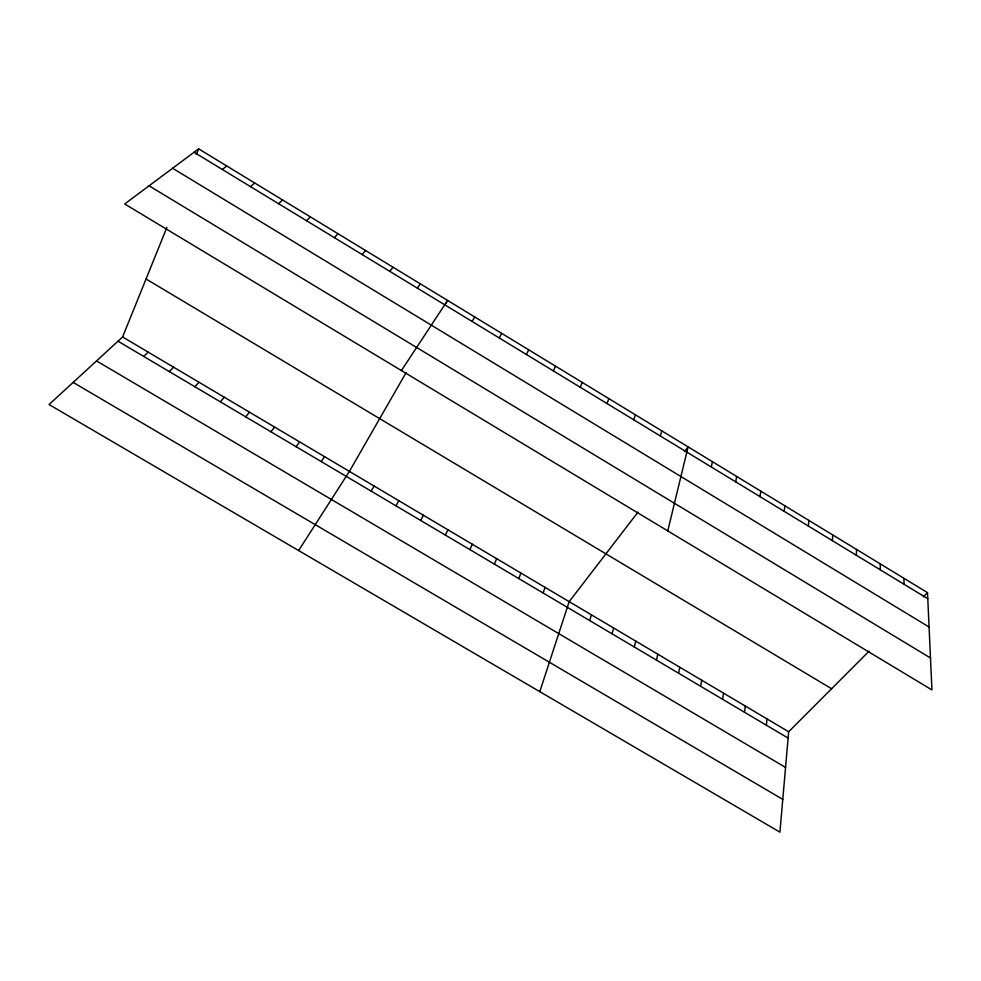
<?xml version="1.0" encoding="UTF-8"?>
<svg xmlns="http://www.w3.org/2000/svg" width="981" height="981" viewBox="0 0 981 981"><rect width="100%" height="100%" fill="white"/><g stroke="black" fill="none" stroke-linecap="round" stroke-linejoin="round"><path stroke-width="1.47" d="M880.264 569.802L880.288 563.891M856.376 555.271L856.548 549.446M832.403 540.69L832.734 534.939M808.356 526.061L808.835 520.396M869.08 651.176L788.663 731.752L779.92 832.146L49.05 404.528L122.6 336.974L166.893 227.408M766.345 725.192L767.019 718.926M784.224 511.371L784.861 505.791M744.518 712.255L745.315 706.062M760.005 496.631L760.79 491.138M722.605 699.281L723.537 693.162M700.642 686.271L701.697 680.213M735.701 481.843L736.645 476.435M678.594 673.224L679.784 667.227M711.311 467.005L712.414 461.683M656.485 660.127L657.797 654.192M667.767 530.905L688.098 446.882L684.542 451.518M634.302 646.982L635.749 641.12M612.046 633.812L613.628 628.012M660.348 435.993L661.783 430.855M589.728 620.581L591.445 614.854M633.751 419.819L635.369 414.767M539.795 691.654L569.176 601.66L638.018 512.07M543.094 592.978L545.093 587.386M607.055 403.571L608.845 398.617M518.79 578.569L520.923 573.063M196.359 154.508L198.64 148.854L927.499 592.647L931.95 689.937L124.697 203.987L198.64 148.854M580.262 387.262L582.224 382.406M494.387 564.124L496.668 558.692M553.358 370.904L555.504 366.146M469.899 549.618L472.339 544.259M445.337 535.074L447.912 529.789M526.356 354.472L528.685 349.812M420.677 520.47L423.412 515.27M499.255 337.979L501.757 333.417M395.944 505.816L398.826 500.69M406.195 372.498L349.383 471.395L298.629 550.549M444.651 305.569L447.594 300.431L401.413 370.573M371.112 491.113L374.141 486.061M472.045 321.425L474.73 316.961M321.192 461.548L324.539 456.668M417.305 288.12L420.359 283.852M296.115 446.698L299.61 441.879M270.928 431.787L274.582 427.054M389.776 271.369L393.013 267.2M245.667 416.827L249.481 412.167M362.136 254.545L365.57 250.498M220.308 401.805L224.281 397.231M334.398 237.672L338.016 233.711M194.863 386.735L198.996 382.247M169.333 371.615L173.625 367.213M306.55 220.725L310.364 216.875M923.354 596.804L927.499 592.647M143.704 356.434L148.156 352.118M278.592 203.717L282.589 199.965M250.523 186.635L254.717 182.993M222.344 169.492L226.734 165.961M73.134 382.406L782.777 799.38M96.53 360.91L785.56 767.436M122.6 336.974L788.663 731.752M117.99 341.204L788.111 738.08M146.046 278.984L831.594 688.736M149.075 185.814L930.491 657.981M172.607 168.266L929.068 627.018M194.054 152.276L927.781 598.717M903.93 578.3L904.065 584.284"/></g></svg>
